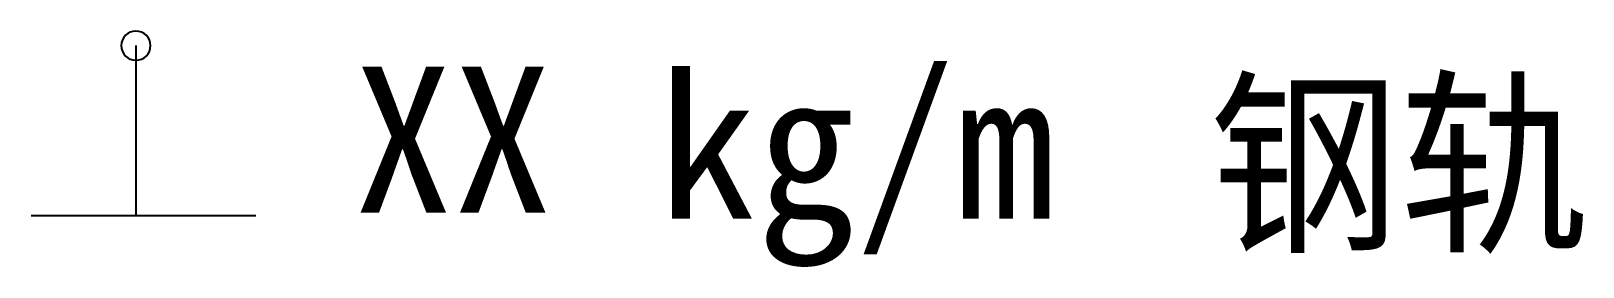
# Model space of a CAD drawing. Header units: metres. Extents: x -174655 to -172001, y -300059 to -299656.
import ezdxf

# ---------------------------------------------------------------- set-up
doc = ezdxf.new("R2010")
doc.units = ezdxf.units.M
doc.layers.add('DIM', color=4, linetype='Continuous')
doc.layers.add('TEXT', color=3, linetype='Continuous')

msp = doc.modelspace()

# ---------------------------------------------------------------- linework, layer by layer
at = {"layer": 'TEXT'}
msp.add_lwpolyline([(-174501.05, -299680.92, 1), (-174451.05, -299680.92, 1)], format="xyb", close=True, dxfattribs=at)
for points in [[(-174476.05, -299680.92), (-174476.05, -299971.16)], [(-174655.47, -299971.16), (-174270.99, -299971.16)]]:
    msp.add_lwpolyline(points, dxfattribs=at)

# ---------------------------------------------------------------- texts
at = {"layer": 'DIM'}
for s, p in [('XX', (-174103.8, -299966.57)), ('kg/m', (-173584.97, -299977.01)), ('钢轨', (-172640.04, -300008.39))]:
    msp.add_text(s, height=250, dxfattribs=at).set_placement(p)

doc.saveas('drawing.dxf')
